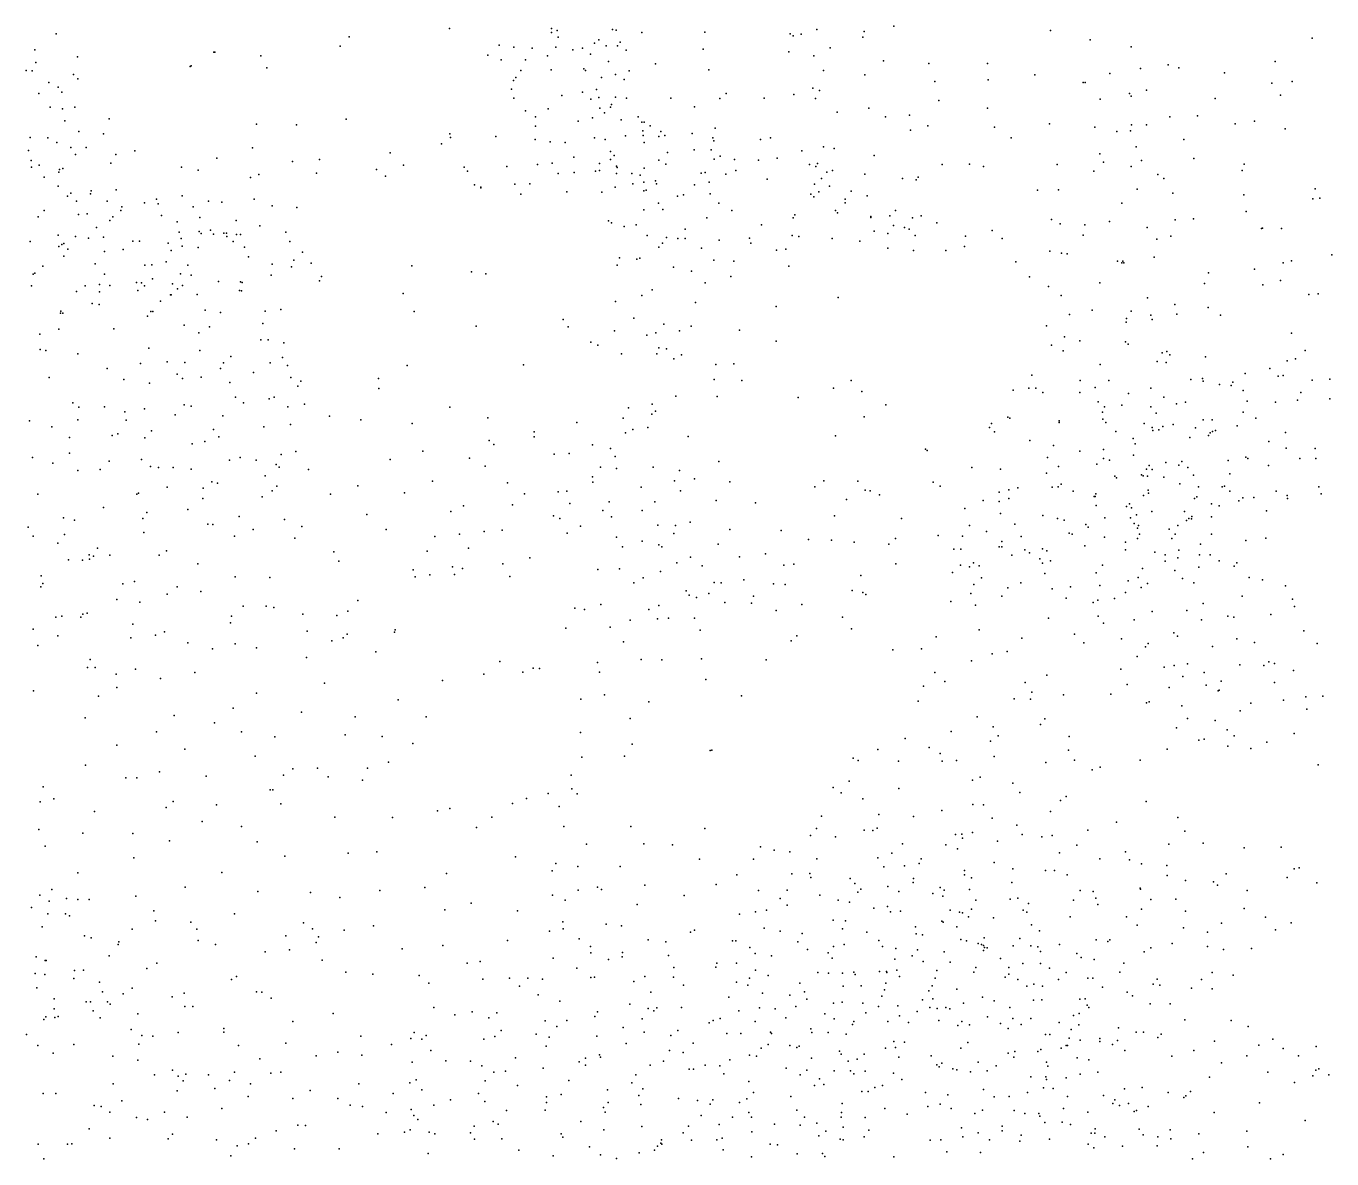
# Model space of a CAD drawing. Header units: millimetres. Extents: x -60275265 to 22802890, y -38578442 to 24337084.
# Drawn here: x 9821622 to 12415622, y -11137304 to -8887304 of the extents above; entities that cross this region are included whole.
import ezdxf

# ---------------------------------------------------------------- set-up
doc = ezdxf.new("R2010")
doc.units = ezdxf.units.MM
doc.header["$MEASUREMENT"] = 0
doc.layers.add('particles', color=7, linetype='Continuous', true_color=0x000000)

msp = doc.modelspace()

# ---------------------------------------------------------------- linework, layer by layer
at = {"layer": 'particles', "color": 93, "true_color": 0x67d435}
for p in [(10662622, -8892304), (10865622, -8892304), (10876622, -8896304), (10986622, -8894304), (10993622, -8895304), (11392622, -8894304), (11545622, -8887304), (11856622, -8896304), (9881622, -8902304), (10463622, -8908304), (10865622, -8900304), (10878622, -8909304), (10950622, -8921304), (10959622, -8914304), (11001622, -8919304), (11044622, -8900304), (11169622, -8899304), (11339622, -8902304), (11345622, -8906304), (11361622, -8903304), (11483622, -8909304), (11486622, -8898304), (11935622, -8914304), (12376622, -8911304), (9838622, -8934304), (9923622, -8948304), (10194622, -8939304), (10196622, -8939304), (10287622, -8946304), (10445622, -8927304), (10738622, -8945304), (10761622, -8925304), (10790622, -8929304), (10826622, -8931304), (10857622, -8946304), (10873622, -8929304), (10907622, -8934304), (10926622, -8931304), (10942622, -8943304), (10973622, -8926304), (10996622, -8926304), (11013622, -8935304), (11166622, -8933304), (11336622, -8938304), (11386622, -8946304), (11418622, -8930304), (12016622, -8928304), (9840622, -8959304), (10147622, -8967304), (10149622, -8966304), (10299622, -8970304), (10765622, -8954304), (10813622, -8954304), (10864622, -8974304), (10929622, -8972304), (10978622, -8957304), (11071622, -8962304), (11177622, -8974304), (11524622, -8956304), (11614622, -8961304), (11731622, -8961304), (12035622, -8971304), (12090622, -8964304), (12111622, -8970304), (12302622, -8957304), (9821622, -8975304), (9833622, -8976304), (9866622, -8999304), (9915622, -8983304), (9924622, -8992304), (10789622, -8995304), (10794622, -8989304), (10804622, -8975304), (10932622, -8975304), (10964622, -8989304), (10992622, -8983304), (11009622, -8993304), (11019622, -8976304), (11405622, -8975304), (11487622, -8984304), (11626622, -8997304), (11732622, -8994304), (11825622, -8984304), (11921622, -8999304), (11925622, -8999304), (11974622, -8981304), (12202622, -8980304), (12296622, -9000304), (12336622, -8997304), (9846622, -9021304), (9885622, -9008304), (9892622, -9018304), (10785622, -9012304), (10885622, -9025304), (10926622, -9018304), (10954622, -9013304), (11212622, -9021304), (11346622, -9023304), (11384622, -9010304), (11397622, -9015304), (12013622, -9021304), (12016622, -9026304), (12047622, -9014304), (12313622, -9024304), (9869622, -9048304), (9893622, -9051304), (9918622, -9048304), (10790622, -9030304), (10858622, -9051304), (10943622, -9032304), (10959622, -9029304), (10961622, -9050304), (10982622, -9048304), (10984622, -9043304), (10992622, -9028304), (11014622, -9030304), (11102622, -9030304), (11149622, -9047304), (11199622, -9031304), (11287622, -9030304), (11389622, -9031304), (11495622, -9050304), (11634622, -9035304), (11731622, -9050304), (11955622, -9032304), (12183622, -9031304), (9898622, -9075304), (9986622, -9071304), (10457622, -9072304), (10813622, -9055304), (10833622, -9067304), (10918622, -9076304), (10946622, -9069304), (10970622, -9059304), (11003622, -9073304), (11037622, -9067304), (11044622, -9078304), (11049622, -9078304), (11432622, -9058304), (11528622, -9067304), (11576622, -9064304), (12093622, -9067304), (12148622, -9065304), (12261622, -9076304), (9926622, -9096304), (9975622, -9101304), (10279622, -9082304), (10358622, -9083304), (10663622, -9101304), (10833622, -9086304), (11046622, -9095304), (11047622, -9104304), (11061622, -9085304), (11082622, -9096304), (11090622, -9104304), (11144622, -9100304), (11190622, -9090304), (11578622, -9094304), (11612622, -9085304), (11745622, -9088304), (11854622, -9081304), (11944622, -9088304), (11988622, -9096304), (12015622, -9095304), (12017622, -9083304), (12047622, -9083304), (12223622, -9081304), (12322622, -9091304), (9829622, -9108304), (9864622, -9109304), (9882622, -9118304), (9910622, -9128304), (9940622, -9128304), (10271622, -9129304), (10646622, -9121304), (10664622, -9108304), (10754622, -9106304), (10832622, -9112304), (10862622, -9117304), (10892622, -9118304), (10950622, -9109304), (10971622, -9112304), (11012622, -9105304), (11049622, -9118304), (11078622, -9106304), (11185622, -9109304), (11187622, -9115304), (11280622, -9112304), (11300622, -9109304), (11405622, -9127304), (11426622, -9130304), (11778622, -9109304), (12026622, -9127304), (12121622, -9112304), (9826622, -9134304), (9831622, -9154304), (9919622, -9142304), (9999622, -9142304), (10037622, -9135304), (10200622, -9149304), (10350622, -9156304), (10404622, -9152304), (10544622, -9139304), (10909622, -9147304), (10982622, -9136304), (10982622, -9152304), (10989622, -9144304), (11078622, -9153304), (11095622, -9138304), (11148622, -9133304), (11182622, -9133304), (11188622, -9151304), (11200622, -9145304), (11228622, -9152304), (11276622, -9153304), (11313622, -9149304), (11362622, -9135304), (11506622, -9144304), (11954622, -9141304), (12037622, -9154304), (12141622, -9150304), (9832622, -9167304), (9847622, -9163304), (9886622, -9177304), (9887622, -9172304), (9894622, -9170304), (9989622, -9159304), (10130622, -9167304), (10163622, -9173304), (10283622, -9182304), (10398622, -9179304), (10517622, -9172304), (10571622, -9163304), (10691622, -9167304), (10698622, -9175304), (10776622, -9166304), (10837622, -9162304), (10866622, -9159304), (10878622, -9180304), (10910622, -9178304), (10952622, -9175304), (10960622, -9160304), (10960622, -9174304), (10994622, -9165304), (10994622, -9180304), (10995622, -9168304), (11024622, -9180304), (11049622, -9169304), (11092622, -9161304), (11162622, -9179304), (11170622, -9178304), (11211622, -9181304), (11231622, -9174304), (11377622, -9162304), (11390622, -9166304), (11393622, -9160304), (11412622, -9177304), (11423622, -9174304), (11487622, -9181304), (11641622, -9162304), (11695622, -9161304), (11723622, -9166304), (11869622, -9162304), (11942622, -9175304), (11961622, -9157304), (12016622, -9166304), (12069622, -9182304), (12237622, -9174304), (12241622, -9161304), (9857622, -9187304), (9885622, -9205304), (10267622, -9188304), (10535622, -9185304), (10712622, -9202304), (10724622, -9207304), (10724622, -9208304), (10792622, -9201304), (10822622, -9200304), (10991622, -9207304), (11026622, -9200304), (11041622, -9183304), (11048622, -9197304), (11071622, -9194304), (11073622, -9200304), (11149622, -9202304), (11178622, -9197304), (11293622, -9191304), (11387622, -9201304), (11401622, -9190304), (11417622, -9205304), (11562622, -9190304), (11589622, -9192304), (11593622, -9187304), (12081622, -9190304), (9903622, -9225304), (9910622, -9219304), (9949622, -9220304), (9950622, -9214304), (10000622, -9212304), (10080622, -9231304), (10131622, -9224304), (10274622, -9231304), (10804622, -9221304), (10895622, -9216304), (10965622, -9217304), (11048622, -9214304), (11053622, -9213304), (11115622, -9225304), (11127622, -9222304), (11180622, -9220304), (11380622, -9221304), (11386622, -9226304), (11396622, -9216304), (11448622, -9231304), (11460622, -9215304), (11492622, -9224304), (11830622, -9213304), (11872622, -9212304), (12028622, -9211304), (12099622, -9219304), (12240622, -9222304), (12377622, -9230304), (12377622, -9230304), (12382622, -9210304), (12391622, -9229304), (9857622, -9253304), (9921622, -9235304), (9942622, -9260304), (9982622, -9235304), (10009622, -9253304), (10011622, -9246304), (10056622, -9238304), (10083622, -9240304), (10153622, -9246304), (10183622, -9235304), (10210622, -9237304), (10310622, -9244304), (10359622, -9247304), (11048622, -9252304), (11077622, -9239304), (11086622, -9251304), (11197622, -9239304), (11223622, -9253304), (11429622, -9253304), (11433622, -9258304), (11448622, -9238304), (11548622, -9253304), (11998622, -9239304), (12245622, -9255304), (9845622, -9266304), (9925622, -9261304), (9987622, -9273304), (9993622, -9266304), (10090622, -9263304), (10121622, -9276304), (10166622, -9267304), (10238622, -9273304), (10285622, -9284304), (10978622, -9274304), (10984622, -9278304), (11009622, -9285304), (11033622, -9282304), (11173622, -9268304), (11282622, -9282304), (11345622, -9268304), (11348622, -9262304), (11499622, -9265304), (11499622, -9267304), (11537622, -9264304), (11544622, -9283304), (11582622, -9268304), (11599622, -9264304), (11630622, -9278304), (11858622, -9271304), (11875622, -9280304), (11924622, -9282304), (11973622, -9275304), (12104622, -9272304), (12140622, -9270304), (9885622, -9302304), (9919622, -9305304), (9945622, -9308304), (9961622, -9287304), (9975622, -9306304), (10125622, -9296304), (10129622, -9309304), (10165622, -9295304), (10169622, -9299304), (10187622, -9292304), (10193622, -9300304), (10214622, -9298304), (10219622, -9298304), (10220622, -9305304), (10239622, -9301304), (10247622, -9301304), (10337622, -9296304), (11055622, -9303304), (11093622, -9307304), (11116622, -9309304), (11130622, -9290304), (11130622, -9309304), (11198622, -9312304), (11258622, -9308304), (11343622, -9303304), (11356622, -9305304), (11422622, -9309304), (11506622, -9294304), (11533622, -9299304), (11566622, -9287304), (11575622, -9290304), (11587622, -9303304), (11687622, -9304304), (11740622, -9293304), (11760622, -9309304), (11921622, -9302304), (12048622, -9287304), (12067622, -9310304), (12095622, -9304304), (12275622, -9289304), (12277622, -9288304), (12315622, -9289304), (9829622, -9315304), (9886622, -9325304), (9892622, -9321304), (9896622, -9319304), (9904622, -9330304), (9977622, -9335304), (10014622, -9331304), (10033622, -9314304), (10046622, -9314304), (10103622, -9318304), (10109622, -9333304), (10131622, -9324304), (10163622, -9327304), (10232622, -9315304), (10255622, -9326304), (10345622, -9315304), (10370622, -9336304), (11078622, -9326304), (11085622, -9318304), (11163622, -9328304), (11261622, -9318304), (11312622, -9332304), (11330622, -9330304), (11477622, -9314304), (11533622, -9328304), (11584622, -9333304), (11648622, -9333304), (11685622, -9325304), (11855622, -9334304), (11878622, -9338304), (9854622, -9364304), (9896622, -9344304), (9958622, -9359304), (10057622, -9362304), (10071622, -9361304), (10099622, -9355304), (10142622, -9362304), (10263622, -9345304), (10310622, -9360304), (10353622, -9352304), (10387622, -9358304), (10587622, -9363304), (10995622, -9362304), (11000622, -9347304), (11034622, -9350304), (11040622, -9348304), (11187622, -9352304), (11227622, -9354304), (11336622, -9364304), (11787622, -9355304), (11889622, -9339304), (11989622, -9354304), (11998622, -9357304), (12000622, -9354304), (12002622, -9357304), (12062622, -9346304), (12318622, -9357304), (12335622, -9353304), (12415622, -9341304), (9835622, -9380304), (9838622, -9378304), (9977622, -9380304), (10072622, -9389304), (10128622, -9379304), (10149622, -9382304), (10308622, -9382304), (10348622, -9365304), (10408622, -9384304), (10706622, -9375304), (10734622, -9379304), (11107622, -9366304), (11143622, -9374304), (11221622, -9384304), (11814622, -9385304), (12170622, -9377304), (12261622, -9370304), (9832622, -9403304), (9921622, -9414304), (9938622, -9403304), (9967622, -9400304), (9967622, -9415304), (9987622, -9402304), (10040622, -9396304), (10043622, -9412304), (10050622, -9397304), (10056622, -9403304), (10112622, -9399304), (10122622, -9409304), (10132622, -9402304), (10203622, -9394304), (10245622, -9412304), (10247622, -9395304), (10249622, -9413304), (10250622, -9396304), (10404622, -9393304), (11065622, -9411304), (11170622, -9397304), (11852622, -9404304), (11954622, -9397304), (12162622, -9398304), (12278622, -9401304), (12313622, -9392304), (9952622, -9438304), (9966622, -9440304), (10088622, -9433304), (10108622, -9421304), (10109622, -9421304), (10161622, -9420304), (10570622, -9418304), (10992622, -9434304), (11044622, -9422304), (11151622, -9436304), (11434622, -9426304), (11877622, -9422304), (12049622, -9427304), (12103622, -9440304), (12369622, -9420304), (12388622, -9419304), (9889622, -9457304), (9890622, -9453304), (9894622, -9457304), (10062622, -9463304), (10069622, -9454304), (10073622, -9454304), (10177622, -9451304), (10207622, -9456304), (10296622, -9453304), (10327622, -9450304), (10592622, -9454304), (11028622, -9467304), (11311622, -9444304), (11894622, -9460304), (11939622, -9451304), (12016622, -9453304), (12055622, -9461304), (12107622, -9459304), (12169622, -9446304), (12194622, -9461304), (9886622, -9489304), (9995622, -9488304), (10135622, -9481304), (10185622, -9484304), (10291622, -9478304), (10715622, -9483304), (10888622, -9470304), (10898622, -9484304), (10990622, -9492304), (11088622, -9479304), (11119622, -9492304), (11142622, -9483304), (11238622, -9491304), (11848622, -9482304), (12006622, -9475304), (12007622, -9468304), (12058622, -9470304), (9848622, -9499304), (10164622, -9496304), (10287622, -9510304), (10302622, -9510304), (10333622, -9516304), (10943622, -9515304), (11054622, -9501304), (11072622, -9496304), (11311622, -9513304), (11884622, -9504304), (11914622, -9512304), (12005622, -9514304), (12010622, -9519304), (12335622, -9497304), (9849622, -9529304), (9860622, -9531304), (9924622, -9538304), (10065622, -9527304), (10166622, -9531304), (10228622, -9543304), (10330622, -9545304), (10957622, -9521304), (11004622, -9538304), (11074622, -9538304), (11078622, -9526304), (11093622, -9528304), (11123622, -9540304), (11858622, -9521304), (11881622, -9532304), (12078622, -9536304), (12087622, -9533304), (12093622, -9540304), (12164622, -9544304), (12362622, -9531304), (9982622, -9567304), (10048622, -9557304), (10101622, -9554304), (10136622, -9555304), (10207622, -9567304), (10213622, -9556304), (10306622, -9556304), (10340622, -9561304), (10578622, -9561304), (10809622, -9560304), (11108622, -9548304), (11191622, -9559304), (11227622, -9558304), (11955622, -9559304), (12068622, -9553304), (12086622, -9555304), (12292622, -9567304), (12326622, -9552304), (12343622, -9548304), (9867622, -9585304), (10015622, -9589304), (10066622, -9596304), (10121622, -9578304), (10132622, -9587304), (10169622, -9584304), (10226622, -9595304), (10273622, -9575304), (10347622, -9585304), (10367622, -9592304), (10521622, -9587304), (11188622, -9589304), (11243622, -9591304), (11460622, -9591304), (11819622, -9580304), (11915622, -9591304), (11972622, -9591304), (12135622, -9589304), (12158622, -9587304), (12159622, -9592304), (12218622, -9594304), (12243622, -9577304), (12308622, -9582304), (12318622, -9581304), (12376622, -9590304), (12411622, -9588304), (10361622, -9602304), (10522622, -9607304), (11112622, -9622304), (11194622, -9623304), (11425622, -9606304), (11481622, -9613304), (11782622, -9610304), (11813622, -9606304), (11827622, -9606304), (11841622, -9615304), (11914622, -9615304), (11945622, -9605304), (12011622, -9617304), (12055622, -9606304), (12192622, -9599304), (12215622, -9601304), (12239622, -9611304), (12353622, -9615304), (9914622, -9635304), (9926622, -9644304), (9977622, -9643304), (10056622, -9647304), (10135622, -9639304), (10149622, -9642304), (10237622, -9624304), (10253622, -9635304), (10304622, -9627304), (10314622, -9624304), (10341622, -9643304), (10374622, -9638304), (10663622, -9644304), (11018622, -9645304), (11065622, -9638304), (11355622, -9625304), (11529622, -9639304), (11951622, -9633304), (11963622, -9643304), (11998622, -9640304), (12055622, -9643304), (12081622, -9624304), (12106622, -9637304), (12124622, -9634304), (12247622, -9632304), (12303622, -9634304), (12347622, -9630304), (12411622, -9627304), (9828622, -9671304), (9924622, -9669304), (10017622, -9653304), (10020622, -9670304), (10117622, -9659304), (10212622, -9661304), (10424622, -9662304), (10486622, -9669304), (10738622, -9665304), (10915622, -9674304), (11007622, -9666304), (11064622, -9658304), (11071622, -9652304), (11486622, -9663304), (11771622, -9664304), (11775622, -9666304), (11873622, -9671304), (11873622, -9674304), (11959622, -9654304), (11960622, -9668304), (11966622, -9674304), (12066622, -9656304), (12159622, -9669304), (12177622, -9669304), (12239622, -9654304), (12264622, -9666304), (9872622, -9683304), (9992622, -9700304), (10003622, -9697304), (10070622, -9691304), (10193622, -9688304), (10293622, -9683304), (10346622, -9678304), (10588622, -9676304), (10830622, -9693304), (11012622, -9695304), (11026622, -9688304), (11056622, -9684304), (11429622, -9701304), (11735622, -9684304), (11739622, -9676304), (11745622, -9693304), (11986622, -9692304), (12042622, -9676304), (12058622, -9684304), (12059622, -9690304), (12071622, -9689304), (12079622, -9682304), (12100622, -9678304), (12144622, -9685304), (12170622, -9700304), (12173622, -9695304), (12178622, -9692304), (12184622, -9690304), (12227622, -9681304), (12323622, -9694304), (9907622, -9704304), (10057622, -9705304), (10151622, -9717304), (10176622, -9712304), (10204622, -9703304), (10741622, -9710304), (10750622, -9718304), (10830622, -9703304), (10946622, -9719304), (10982622, -9726304), (11136622, -9702304), (11608622, -9727304), (11815622, -9710304), (11862622, -9720304), (12020622, -9706304), (12024622, -9717304), (12133622, -9704304), (12290622, -9712304), (12324622, -9725304), (12382622, -9726304), (9834622, -9744304), (9907622, -9735304), (9986622, -9751304), (10050622, -9748304), (10225622, -9749304), (10246622, -9744304), (10278622, -9749304), (10328622, -9738304), (10357622, -9732304), (10544622, -9748304), (10609622, -9731304), (10702622, -9745304), (10870622, -9737304), (10900622, -9736304), (10991622, -9742304), (11197622, -9752304), (11611622, -9730304), (11850622, -9744304), (11914622, -9731304), (11961622, -9728304), (11961622, -9746304), (11973622, -9749304), (12021622, -9739304), (12117622, -9752304), (12209622, -9750304), (12244622, -9743304), (12248622, -9746304), (12351622, -9746304), (12383622, -9746304), (9874622, -9755304), (9924622, -9770304), (9968622, -9768304), (10068622, -9762304), (10084622, -9764304), (10113622, -9764304), (10149622, -9767304), (10318622, -9758304), (10324622, -9763304), (10382622, -9768304), (10733622, -9761304), (10962622, -9763304), (10994622, -9766304), (11067622, -9763304), (11119622, -9770304), (11700622, -9764304), (11757622, -9767304), (11848622, -9775304), (11872622, -9762304), (11948622, -9757304), (12037622, -9778304), (12047622, -9767304), (12052622, -9760304), (12058622, -9768304), (12085622, -9754304), (12111622, -9759304), (12129622, -9764304), (12140622, -9779304), (12212622, -9776304), (12289622, -9760304), (10101622, -9803304), (10173622, -9805304), (10190622, -9792304), (10201622, -9795304), (10296622, -9780304), (10319622, -9801304), (10480622, -9800304), (10628622, -9791304), (10777622, -9794304), (10946622, -9782304), (10947622, -9793304), (11043622, -9803304), (11109622, -9790304), (11149622, -9786304), (11219622, -9792304), (11388622, -9802304), (11406622, -9790304), (11473622, -9791304), (11623622, -9793304), (11637622, -9801304), (11791622, -9804304), (11859622, -9803304), (11871622, -9802304), (11877622, -9797304), (11984622, -9781304), (11987622, -9784304), (12040622, -9780304), (12049622, -9781304), (12081622, -9783304), (12113622, -9796304), (12150622, -9802304), (12197622, -9802304), (12202622, -9801304), (12389622, -9802304), (9844622, -9817304), (10041622, -9817304), (10044622, -9815304), (10172622, -9825304), (10290622, -9822304), (10310622, -9810304), (10426622, -9817304), (10573622, -9814304), (10811622, -9816304), (10878622, -9812304), (10895622, -9811304), (11121622, -9810304), (11192622, -9829304), (11451622, -9827304), (11488622, -9809304), (11498622, -9810304), (11516622, -9818304), (11722622, -9829304), (11754622, -9813304), (11773622, -9808304), (11773622, -9825304), (11901622, -9811304), (11943622, -9821304), (11945622, -9821304), (11946622, -9816304), (12041622, -9819304), (12050622, -9809304), (12051622, -9815304), (12142622, -9825304), (12147622, -9822304), (12212622, -9811304), (12230622, -9830304), (12238622, -9824304), (12260622, -9823304), (12304622, -9811304), (12326622, -9819304), (12327622, -9825304), (12394622, -9816304), (9975622, -9843304), (10061622, -9853304), (10142622, -9847304), (10665622, -9851304), (10690622, -9840304), (10787622, -9838304), (10901622, -9835304), (10967622, -9849304), (10979622, -9832304), (11045622, -9849304), (11070622, -9832304), (11270622, -9834304), (11686622, -9845304), (11754622, -9831304), (11757622, -9855304), (11947622, -9839304), (12007622, -9841304), (12013622, -9836304), (12017622, -9844304), (12057622, -9851304), (12122622, -9851304), (12176622, -9836304), (12191622, -9840304), (12285622, -9850304), (9825622, -9882304), (9895622, -9864304), (9917622, -9868304), (10053622, -9865304), (10182622, -9876304), (10192622, -9877304), (10244622, -9861304), (10334622, -9867304), (10369622, -9881304), (10498622, -9857304), (10869622, -9860304), (10881622, -9865304), (10922622, -9880304), (10984622, -9862304), (11076622, -9878304), (11111622, -9879304), (11140622, -9872304), (11427622, -9860304), (11560622, -9865304), (11695622, -9879304), (11785622, -9876304), (11841622, -9859304), (11870622, -9865304), (11883622, -9868304), (11926622, -9877304), (11931622, -9882304), (11964622, -9864304), (12015622, -9864304), (12022622, -9875304), (12027622, -9858304), (12031622, -9879304), (12109622, -9879304), (12126622, -9869304), (12131622, -9865304), (12136622, -9866304), (12137622, -9861304), (12176622, -9862304), (9835622, -9900304), (9897622, -9897304), (10055622, -9893304), (10235622, -9900304), (10272622, -9887304), (10355622, -9904304), (10536622, -9887304), (10633622, -9901304), (10682622, -9896304), (10731622, -9891304), (10767622, -9888304), (10896622, -9894304), (10994622, -9902304), (11108622, -9895304), (11219622, -9887304), (11321622, -9889304), (11375622, -9907304), (11421622, -9908304), (11548622, -9905304), (11633622, -9899304), (11681622, -9900304), (11729622, -9891304), (11798622, -9901304), (11893622, -9894304), (11899622, -9896304), (11963622, -9902304), (12029622, -9884304), (12029622, -9905304), (12033622, -9896304), (12092622, -9886304), (12097622, -9905304), (12104622, -9896304), (12176622, -9896304), (12284622, -9904304), (9884622, -9914304), (9963622, -9924304), (10100622, -9929304), (10432622, -9931304), (10618622, -9930304), (10700622, -9924304), (11006622, -9921304), (11045622, -9910304), (11078622, -9917304), (11084622, -9921304), (11196622, -9916304), (11466622, -9912304), (11535622, -9916304), (11664622, -9926304), (11678622, -9926304), (11754622, -9921304), (11759622, -9911304), (11759622, -9921304), (11805622, -9927304), (11814622, -9933304), (11840622, -9925304), (11849622, -9929304), (11924622, -9919304), (12005622, -9912304), (12005622, -9927304), (12063622, -9932304), (12111622, -9928304), (12154622, -9916304), (12244622, -9909304), (9905622, -9947304), (9933622, -9948304), (9946622, -9937304), (9947622, -9946304), (9955622, -9940304), (9987622, -9938304), (10085622, -9938304), (10162622, -9955304), (10442622, -9950304), (10768622, -9955304), (10822622, -9943304), (11114622, -9953304), (11141622, -9942304), (11164622, -9959304), (11238622, -9941304), (11290622, -9935304), (11326622, -9958304), (11346622, -9956304), (11549622, -9955304), (11677622, -9958304), (11703622, -9953304), (11714622, -9959304), (11779622, -9938304), (11835622, -9945304), (11840622, -9954304), (11856622, -9949304), (11959622, -9958304), (12084622, -9937304), (12084622, -9950304), (12109622, -9943304), (12152622, -9937304), (12173622, -9937304), (12191622, -9949304), (12221622, -9960304), (12226622, -9953304), (9851622, -9979304), (10236622, -9981304), (10305622, -9982304), (10590622, -9967304), (10594622, -9981304), (10623622, -9977304), (10668622, -9961304), (10672622, -9976304), (10688622, -9964304), (10782622, -9980304), (10957622, -9966304), (11000622, -9965304), (11047622, -9983304), (11081622, -9970304), (11479622, -9978304), (11661622, -9972304), (11695622, -9961304), (11719622, -9983304), (11845622, -9974304), (11947622, -9973304), (12030622, -9982304), (12039622, -9964304), (12103622, -9968304), (12118622, -9984304), (12151622, -9962304), (12251622, -9982304), (9850622, -10001304), (9854622, -9994304), (10013622, -9995304), (10036622, -9990304), (10121622, -10001304), (10168622, -10010304), (11028622, -9993304), (11132622, -10009304), (11188622, -9992304), (11202622, -9993304), (11247622, -9987304), (11306622, -9995304), (11329622, -9996304), (11462622, -10008304), (11483622, -10012304), (11704622, -9996304), (11771622, -10003304), (11797622, -9993304), (11859622, -10005304), (11896622, -10001304), (11954622, -9998304), (12005622, -10012304), (12010622, -9989304), (12036622, -10002304), (12049622, -9994304), (12141622, -9993304), (12277622, -9987304), (12323622, -9999304), (10001622, -10026304), (10047622, -10031304), (10101622, -10015304), (10480622, -10028304), (10963622, -10036304), (11078622, -10038304), (11138622, -10017304), (11153622, -10022304), (11177622, -10014304), (11209622, -10032304), (11262622, -10033304), (11266622, -10019304), (11362622, -10036304), (11489622, -10016304), (11658622, -10030304), (11698622, -10014304), (11707622, -10037304), (11759622, -10019304), (11887622, -10023304), (11941622, -10032304), (11950622, -10027304), (11983622, -10024304), (12159622, -10034304), (12237622, -10019304), (12337622, -10025304), (9880622, -10061304), (9892622, -10059304), (9930622, -10061304), (9934622, -10055304), (9942622, -10053304), (10229622, -10059304), (10252622, -10039304), (10298622, -10039304), (10313622, -10042304), (10371622, -10055304), (10438622, -10058304), (10460622, -10049304), (10911622, -10043304), (10930622, -10046304), (11058622, -10046304), (11075622, -10064304), (11097622, -10063304), (11149622, -10063304), (11311622, -10048304), (11443622, -10061304), (11852622, -10063304), (11951622, -10059304), (12058622, -10050304), (12127622, -10048304), (12208622, -10059304), (12220622, -10061304), (12294622, -10056304), (12341622, -10040304), (9835622, -10085304), (10033622, -10075304), (10096622, -10090304), (10227622, -10072304), (10379622, -10089304), (10554622, -10086304), (10893622, -10083304), (10981622, -10081304), (11021622, -10067304), (11160622, -10087304), (11461622, -10084304), (11714622, -10086304), (11961622, -10073304), (12022622, -10066304), (12156622, -10066304), (12359622, -10088304), (9884622, -10098304), (10029622, -10102304), (10078622, -10097304), (10142622, -10112304), (10236622, -10114304), (10428622, -10108304), (10451622, -10102304), (10459622, -10095304), (10553622, -10091304), (11008622, -10110304), (11341622, -10108304), (11352622, -10098304), (11629622, -10100304), (11799622, -10103304), (11904622, -10095304), (11922622, -10112304), (11997622, -10104304), (12050622, -10113304), (12101622, -10092304), (12108622, -10099304), (12226622, -10104304), (12261622, -10111304), (12386622, -10113304), (9844622, -10117304), (10191622, -10124304), (10279622, -10122304), (10378622, -10141304), (10516622, -10130304), (11543622, -10126304), (11600622, -10124304), (11740622, -10134304), (11770622, -10129304), (12028622, -10139304), (12045622, -10120304), (12178622, -10119304), (9943622, -10161304), (9948622, -10145304), (9958622, -10161304), (10038622, -10164304), (10762622, -10149304), (10828622, -10162304), (10841622, -10163304), (10956622, -10151304), (11043622, -10145304), (11084622, -10146304), (11163622, -10144304), (11291622, -10146304), (11699622, -10148304), (11996622, -10164304), (12082622, -10160304), (12102622, -10157304), (12128622, -10154304), (12232622, -10156304), (12280622, -10157304), (12290622, -10150304), (12301622, -10153304), (12339622, -10167304), (10000622, -10174304), (10088622, -10183304), (10156622, -10171304), (10414622, -10192304), (10648622, -10187304), (10730622, -10174304), (10808622, -10170304), (10960622, -10170304), (11171622, -10185304), (11626622, -10171304), (11646622, -10189304), (11806622, -10191304), (11849622, -10176304), (12119622, -10179304), (12161622, -10171304), (12195622, -10188304), (12301622, -10191304), (9836622, -10207304), (9965622, -10218304), (10001622, -10201304), (10279622, -10212304), (10970622, -10215304), (11242622, -10217304), (11604622, -10198304), (11819622, -10210304), (11882622, -10215304), (11976622, -10214304), (12008622, -10195304), (12092622, -10201304), (12165622, -10196304), (12189622, -10207304), (12191622, -10206304), (12363622, -10219304), (12397622, -10218304), (10232622, -10242304), (10560622, -10225304), (10923622, -10224304), (11058622, -10229304), (11593622, -10228304), (11784622, -10223304), (11816622, -10224304), (12047622, -10231304), (12052622, -10229304), (12117622, -10237304), (12254622, -10232304), (12319622, -10226304), (12365622, -10244304), (9938622, -10261304), (10115622, -10256304), (10195622, -10271304), (10368622, -10250304), (10475622, -10259304), (10616622, -10259304), (11021622, -10262304), (11710622, -10259304), (11845622, -10263304), (12128622, -10262304), (12183622, -10266304), (12233622, -10247304), (10080622, -10289304), (10249622, -10289304), (10455622, -10295304), (10922622, -10290304), (11659622, -10288304), (11742622, -10279304), (11752622, -10297304), (11836622, -10274304), (12106622, -10281304), (12207622, -10285304), (12221622, -10297304), (12340622, -10292304), (10001622, -10315304), (10136622, -10323304), (10315622, -10299304), (10528622, -10298304), (10589622, -10312304), (11025622, -10313304), (11567622, -10302304), (11615622, -10320304), (11737622, -10307304), (11893622, -10298304), (12088622, -10323304), (12151622, -10305304), (12161622, -10303304), (12208622, -10317304), (12254622, -10322304), (12286622, -10309304), (10276622, -10337304), (10541622, -10349304), (10925622, -10339304), (11010622, -10337304), (11180622, -10326304), (11183622, -10325304), (11464622, -10341304), (11474622, -10346304), (11513622, -10324304), (11554622, -10347304), (11637622, -10332304), (11641622, -10347304), (11669622, -10346304), (11744622, -10338304), (11892622, -10325304), (11904622, -10345304), (12034622, -10345304), (9939622, -10355304), (10086622, -10368304), (10332622, -10375304), (10351622, -10362304), (10400622, -10361304), (10499622, -10361304), (10904622, -10375304), (11847622, -10350304), (11939622, -10364304), (11955622, -10359304), (12388622, -10354304), (9855622, -10398304), (10019622, -10380304), (10041622, -10380304), (10179622, -10377304), (10421622, -10378304), (10489622, -10385304), (11424622, -10399304), (11456622, -10387304), (11555622, -10401304), (11701622, -10385304), (11716622, -10379304), (11781622, -10391304), (9876622, -10422304), (10113622, -10427304), (10306622, -10404304), (10311622, -10404304), (10815622, -10421304), (10858622, -10411304), (10905622, -10402304), (10916622, -10412304), (11440622, -10410304), (11483622, -10422304), (11795622, -10409304), (11876622, -10425304), (11887622, -10417304), (12046622, -10427304), (9849622, -10428304), (9957622, -10447304), (10099622, -10439304), (10199622, -10434304), (10327622, -10432304), (10638622, -10446304), (10663622, -10441304), (10787622, -10431304), (10880622, -10437304), (11515622, -10453304), (11640622, -10445304), (11702622, -10433304), (11723622, -10434304), (11856622, -10447304), (10171622, -10467304), (10249622, -10477304), (10434622, -10458304), (10549622, -10459304), (10716622, -10479304), (10746622, -10458304), (10889622, -10477304), (11022622, -10477304), (11401622, -10456304), (11584622, -10457304), (11740622, -10460304), (11789622, -10474304), (11987622, -10468304), (12109622, -10459304), (9846622, -10483304), (9934622, -10490304), (10033622, -10491304), (10106622, -10505304), (11169622, -10481304), (11379622, -10495304), (11391622, -10481304), (11429622, -10497304), (11486622, -10484304), (11503622, -10485304), (11512622, -10480304), (11667622, -10493304), (11680622, -10492304), (11681622, -10500304), (11701622, -10489304), (11800622, -10493304), (11839622, -10497304), (11859622, -10495304), (11930622, -10484304), (12123622, -10486304), (9859622, -10516304), (10280622, -10507304), (10461622, -10530304), (10518622, -10527304), (10934622, -10512304), (11048622, -10511304), (11105622, -10513304), (11280622, -10517304), (11307622, -10524304), (11338622, -10527304), (11541622, -10530304), (11562622, -10511304), (11648622, -10513304), (11671622, -10521304), (11751622, -10506304), (11874622, -10529304), (11908622, -10514304), (12005622, -10527304), (12091622, -10512304), (12159622, -10510304), (12241622, -10519304), (12314622, -10518304), (10035622, -10539304), (10335622, -10536304), (10793622, -10537304), (10873622, -10550304), (10917622, -10556304), (11001622, -10556304), (11159622, -10542304), (11266622, -10542304), (11392622, -10541304), (11513622, -10539304), (11525622, -10557304), (11566622, -10555304), (11595622, -10550304), (11599622, -10541304), (11744622, -10548304), (11954622, -10541304), (12013622, -10543304), (12037622, -10551304), (12087622, -10554304), (9924622, -10569304), (10210622, -10568304), (10656622, -10570304), (10866622, -10565304), (11233622, -10573304), (11342622, -10571304), (11378622, -10570304), (11380622, -10578304), (11458622, -10580304), (11584622, -10580304), (11685622, -10564304), (11685622, -10573304), (11699622, -10579304), (11781622, -10561304), (11846622, -10564304), (11864622, -10564304), (11889622, -10573304), (12088622, -10574304), (12205622, -10571304), (12326622, -10578304), (12340622, -10561304), (12350622, -10559304), (9872622, -10602304), (10137622, -10597304), (10281622, -10606304), (10386622, -10608304), (10524622, -10604304), (10613622, -10598304), (10918622, -10603304), (10956622, -10597304), (10964622, -10602304), (11050622, -10593304), (11192622, -10592304), (11276622, -10604304), (11333622, -10603304), (11467622, -10590304), (11473622, -10607304), (11479622, -10601304), (11533622, -10596304), (11555622, -10606304), (11583622, -10588304), (11637622, -10598304), (11645622, -10603304), (11695622, -10602304), (11779622, -10588304), (11915622, -10604304), (11941622, -10606304), (12034622, -10599304), (12035622, -10601304), (12124622, -10584304), (12180622, -10587304), (12188622, -10593304), (12247622, -10604304), (12385622, -10589304), (9848622, -10613304), (9867622, -10625304), (9901622, -10620304), (9924622, -10622304), (9946622, -10622304), (10039622, -10615304), (10444622, -10618304), (10705622, -10629304), (10867622, -10613304), (10892622, -10623304), (11035622, -10632304), (11128622, -10614304), (11319622, -10620304), (11333622, -10633304), (11398622, -10613304), (11434622, -10623304), (11457622, -10627304), (11622622, -10610304), (11642622, -10615304), (11708622, -10623304), (11776622, -10621304), (11791622, -10619304), (11812622, -10630304), (11902622, -10623304), (11946622, -10619304), (11950622, -10632304), (12055622, -10622304), (12105622, -10621304), (9832622, -10638304), (9864622, -10650304), (9899622, -10650304), (9907622, -10654304), (10075622, -10644304), (10235622, -10650304), (10653622, -10642304), (10797622, -10644304), (11238622, -10651304), (11270622, -10646304), (11292622, -10643304), (11505622, -10639304), (11532622, -10636304), (11538622, -10646304), (11558622, -10645304), (11657622, -10643304), (11675622, -10647304), (11681622, -10648304), (11693622, -10656304), (11699622, -10641304), (11743622, -10658304), (11802622, -10643304), (11809622, -10647304), (11895622, -10656304), (12007622, -10656304), (12037622, -10641304), (12124622, -10645304), (12241622, -10640304), (12283622, -10657304), (9853622, -10676304), (10032622, -10681304), (10078622, -10664304), (10148622, -10667304), (10160622, -10681304), (10372622, -10668304), (10390622, -10680304), (10453622, -10683304), (10511622, -10674304), (10861622, -10685304), (10887622, -10666304), (10888622, -10680304), (10973622, -10671304), (11004622, -10674304), (11149622, -10683304), (11287622, -10679304), (11319622, -10685304), (11424622, -10663304), (11443622, -10680304), (11449622, -10664304), (11588622, -10676304), (11640622, -10665304), (11643622, -10667304), (11670622, -10676304), (11818622, -10672304), (11834622, -10684304), (12028622, -10673304), (12120622, -10678304), (12196622, -10669304), (12303622, -10682304), (12334622, -10668304), (9937622, -10694304), (9950622, -10698304), (10004622, -10711304), (10005622, -10706304), (10163622, -10703304), (10197622, -10711304), (10337622, -10694304), (10397622, -10707304), (10402622, -10696304), (10777622, -10703304), (10920622, -10700304), (11057622, -10702304), (11092622, -10706304), (11141622, -10687304), (11224622, -10704304), (11231622, -10704304), (11354622, -10706304), (11363622, -10689304), (11446622, -10711304), (11491622, -10687304), (11515622, -10703304), (11589622, -10690304), (11602622, -10692304), (11678622, -10701304), (11689622, -10704304), (11712622, -10709304), (11719622, -10711304), (11724622, -10698304), (11795622, -10699304), (11874622, -10711304), (11947622, -10702304), (11970622, -10705304), (11974622, -10702304), (12098622, -10709304), (12168622, -10687304), (9841622, -10736304), (9986622, -10734304), (10296622, -10726304), (10344622, -10722304), (10568622, -10720304), (10649622, -10713304), (10868622, -10738304), (10942622, -10715304), (10943622, -10728304), (11005622, -10736304), (11006622, -10727304), (11097622, -10733304), (11259622, -10717304), (11269622, -10729304), (11302622, -10734304), (11373622, -10721304), (11414622, -10728304), (11422622, -10738304), (11425622, -10715304), (11522622, -10715304), (11549622, -10719304), (11581622, -10734304), (11592622, -10722304), (11645622, -10726304), (11723622, -10713304), (11723622, -10723304), (11725622, -10717304), (11730622, -10718304), (11782622, -10714304), (11817622, -10714304), (11831622, -10716304), (11836622, -10725304), (11908622, -10729304), (11917622, -10737304), (12042622, -10726304), (12055622, -10718304), (12168622, -10715304), (12200622, -10721304), (12255622, -10719304), (9859622, -10743304), (9861622, -10743304), (9917622, -10763304), (9935622, -10762304), (10061622, -10759304), (10081622, -10748304), (10409622, -10742304), (10697622, -10748304), (10723622, -10745304), (10915622, -10758304), (10978622, -10741304), (11108622, -10757304), (11191622, -10756304), (11193622, -10748304), (11232622, -10748304), (11270622, -10762304), (11547622, -10740304), (11551622, -10762304), (11603622, -10745304), (11630622, -10763304), (11657622, -10746304), (11708622, -10757304), (11757622, -10739304), (11773622, -10757304), (11801622, -10749304), (11836622, -10749304), (11854622, -10758304), (11943622, -10741304), (12002622, -10748304), (9839622, -10769304), (9858622, -10771304), (9916622, -10779304), (9967622, -10786304), (10229622, -10781304), (10239622, -10775304), (10456622, -10766304), (10510622, -10770304), (10602622, -10773304), (10621622, -10788304), (10728622, -10780304), (10781622, -10778304), (10818622, -10778304), (10847622, -10780304), (10943622, -10777304), (10950622, -10776304), (11028622, -10785304), (11050622, -10775304), (11107622, -10776304), (11232622, -10786304), (11258622, -10778304), (11295622, -10773304), (11358622, -10788304), (11394622, -10767304), (11415622, -10768304), (11443622, -10768304), (11465622, -10766304), (11468622, -10771304), (11516622, -10765304), (11529622, -10788304), (11530622, -10765304), (11531622, -10767304), (11556622, -10775304), (11627622, -10778304), (11704622, -10766304), (11766622, -10776304), (11773622, -10770304), (11791622, -10781304), (11823622, -10790304), (11872622, -10781304), (11887622, -10767304), (11930622, -10778304), (11940622, -10778304), (11994622, -10766304), (12060622, -10790304), (12068622, -10780304), (12156622, -10781304), (12177622, -10767304), (12219622, -10772304), (9842622, -10797304), (9973622, -10805304), (10014622, -10809304), (10032622, -10798304), (10111622, -10815304), (10135622, -10808304), (10279622, -10805304), (10289622, -10806304), (10801622, -10794304), (10838622, -10811304), (11062622, -10806304), (11127622, -10792304), (11217622, -10816304), (11255622, -10792304), (11284622, -10808304), (11338622, -10812304), (11367622, -10805304), (11444622, -10794304), (11480622, -10793304), (11521622, -10814304), (11526622, -10801304), (11614622, -10803304), (11621622, -10793304), (11670622, -10800304), (11721622, -10816304), (11809622, -10794304), (11840622, -10794304), (11959622, -10796304), (12008622, -10806304), (12019622, -10813304), (12073622, -10792304), (12136622, -10798304), (12177622, -10799304), (9877622, -10819304), (9877622, -10839304), (9940622, -10825304), (9949622, -10825304), (9983622, -10825304), (9988622, -10830304), (10136622, -10834304), (10152622, -10834304), (10308622, -10818304), (10631622, -10836304), (10881622, -10824304), (11020622, -10830304), (11057622, -10838304), (11074622, -10837304), (11123622, -10836304), (11278622, -10837304), (11309622, -10839304), (11350622, -10834304), (11372622, -10820304), (11425622, -10828304), (11442622, -10826304), (11483622, -10828304), (11514622, -10834304), (11553622, -10833304), (11602622, -10821304), (11616622, -10836304), (11622622, -10819304), (11631622, -10838304), (11648622, -10836304), (11656622, -10839304), (11683622, -10828304), (11744622, -10823304), (11775622, -10836304), (11822622, -10822304), (11839622, -10821304), (11914622, -10820304), (11925622, -10819304), (11929622, -10832304), (11932622, -10836304), (12054622, -10829304), (12094622, -10829304), (9856622, -10860304), (9860622, -10855304), (9878622, -10856304), (9885622, -10854304), (9954622, -10843304), (9968622, -10857304), (10043622, -10849304), (10351622, -10864304), (10431622, -10848304), (10673622, -10851304), (10707622, -10845304), (10740622, -10857304), (10756622, -10847304), (10852622, -10863304), (10895622, -10862304), (10951622, -10854304), (10956622, -10845304), (11045622, -10859304), (11068622, -10843304), (11178622, -10867304), (11186622, -10862304), (11200622, -10858304), (11237622, -10843304), (11269622, -10864304), (11330622, -10857304), (11408622, -10849304), (11426622, -10859304), (11465622, -10864304), (11489622, -10847304), (11533622, -10864304), (11556622, -10853304), (11574622, -10866304), (11591622, -10844304), (11634622, -10862304), (11680622, -10864304), (11731622, -10855304), (11757622, -10868304), (11781622, -10858304), (11817622, -10858304), (11873622, -10866304), (11902622, -10852304), (11913622, -10848304), (12123622, -10861304), (12215622, -10862304), (9822622, -10890304), (10030622, -10880304), (10051622, -10892304), (10073622, -10893304), (10123622, -10886304), (10214622, -10878304), (10214622, -10885304), (10486622, -10893304), (10592622, -10886304), (10616622, -10892304), (10752622, -10894304), (10765622, -10882304), (10834622, -10889304), (10875622, -10874304), (10955622, -10893304), (11007622, -10876304), (11049622, -10885304), (11102622, -10892304), (11116622, -10882304), (11213622, -10888304), (11241622, -10888304), (11300622, -10885304), (11302622, -10888304), (11380622, -10879304), (11382622, -10886304), (11414622, -10886304), (11450622, -10889304), (11463622, -10870304), (11672622, -10872304), (11695622, -10871304), (11772622, -10878304), (11798622, -10870304), (11846622, -10890304), (11855622, -10890304), (11897622, -10880304), (11912622, -10871304), (11991622, -10877304), (12026622, -10885304), (12041622, -10885304), (12076622, -10889304), (12249622, -10874304), (9844622, -10912304), (9916622, -10910304), (10045622, -10909304), (10243622, -10912304), (10337622, -10907304), (10547622, -10910304), (10585622, -10898304), (10607622, -10899304), (10730622, -10899304), (10854622, -10913304), (10860622, -10895304), (11013622, -10908304), (11146622, -10907304), (11281622, -10917304), (11295622, -10910304), (11338622, -10912304), (11352622, -10916304), (11357622, -10913304), (11528622, -10917304), (11545622, -10904304), (11548622, -10916304), (11566622, -10905304), (11678622, -10917304), (11692622, -10906304), (11837622, -10920304), (11877622, -10917304), (11887622, -10912304), (11890622, -10912304), (11893622, -10897304), (11915622, -10901304), (11954622, -10898304), (11954622, -10904304), (11979622, -10910304), (11989622, -10902304), (12069622, -10896304), (12182622, -10903304), (12270622, -10911304), (12298622, -10899304), (12318622, -10918304), (12384622, -10914304), (9875622, -10927304), (9993622, -10933304), (10043622, -10941304), (10285622, -10938304), (10397622, -10932304), (10440622, -10925304), (10488622, -10931304), (10588622, -10945304), (10625622, -10922304), (10655622, -10942304), (10704622, -10943304), (10793622, -10936304), (10920622, -10944304), (10932622, -10937304), (10960622, -10930304), (10962622, -10935304), (11087622, -10943304), (11099622, -10922304), (11126622, -10926304), (11219622, -10940304), (11258622, -10931304), (11272622, -10933304), (11381622, -10937304), (11437622, -10923304), (11440622, -10929304), (11454622, -10943304), (11472622, -10939304), (11486622, -10929304), (11555622, -10935304), (11619622, -10932304), (11712622, -10945304), (11772622, -10927304), (11783622, -10935304), (11785622, -10924304), (11831622, -10924304), (11848622, -10945304), (11909622, -10936304), (11932622, -10940304), (12004622, -10922304), (12097622, -10933304), (12141622, -10922304), (12196622, -10946304), (12246622, -10932304), (12349622, -10932304), (10076622, -10970304), (10112622, -10961304), (10138622, -10969304), (10183622, -10970304), (10235622, -10965304), (10307622, -10967304), (10327622, -10965304), (10726622, -10952304), (10750622, -10965304), (10773622, -10963304), (10848622, -10957304), (10932622, -10951304), (11032622, -10970304), (11061622, -10951304), (11138622, -10959304), (11147622, -10959304), (11170622, -10951304), (11199622, -10952304), (11207622, -10968304), (11331622, -10957304), (11359622, -10970304), (11372622, -10961304), (11426622, -10962304), (11459622, -10962304), (11465622, -10968304), (11488622, -10963304), (11544622, -10967304), (11630622, -10950304), (11635622, -10954304), (11640622, -10947304), (11662622, -10958304), (11670622, -10960304), (11697622, -10964304), (11730622, -10962304), (11748622, -10952304), (11851622, -10953304), (11915622, -10969304), (11950622, -10965304), (12288622, -10965304), (12377622, -10972304), (12383622, -10961304), (12389622, -10958304), (12409622, -10970304), (9994622, -10988304), (10123622, -10973304), (10133622, -10982304), (10196622, -10997304), (10225622, -10981304), (10267622, -10988304), (10482622, -10988304), (10583622, -10986304), (10596622, -10980304), (10733622, -10982304), (10797622, -10991304), (10899622, -10981304), (11024622, -10986304), (11046622, -10998304), (11257622, -10983304), (11387622, -10991304), (11397622, -10978304), (11406622, -10989304), (11507622, -10995304), (11522622, -10991304), (11561622, -10979304), (11817622, -10974304), (11842622, -10996304), (11847622, -10974304), (11848622, -10979304), (11861622, -10997304), (11887622, -10976304), (12003622, -10998304), (12038622, -10995304), (12172622, -10975304), (12341622, -10985304), (9855622, -11007304), (9880622, -11007304), (10011622, -11022304), (10121622, -11002304), (10262622, -11013304), (10351622, -11017304), (10385622, -11001304), (10440622, -11017304), (10550622, -11007304), (10607622, -11000304), (10664622, -11020304), (10720622, -11007304), (10732622, -11023304), (10855622, -11014304), (10884622, -11009304), (10976622, -11000304), (11038622, -11011304), (11117622, -11017304), (11155622, -11021304), (11185622, -11020304), (11253622, -11018304), (11266622, -11005304), (11340622, -11013304), (11481622, -11003304), (11494622, -11003304), (11608622, -11005304), (11652622, -11010304), (11723622, -10999304), (11744622, -11014304), (11774622, -11013304), (11810622, -11005304), (11890622, -11013304), (11961622, -11011304), (11984622, -11020304), (12090622, -11005304), (12121622, -11015304), (12125622, -11012304), (12134622, -11003304), (9956622, -11031304), (9970622, -11033304), (9987622, -11044304), (10096622, -11044304), (10210622, -11037304), (10465622, -11030304), (10489622, -11033304), (10536622, -11045304), (10586622, -11039304), (10631622, -11030304), (10775622, -11041304), (10852622, -11040304), (10855622, -11025304), (10968622, -11035304), (10971622, -11044304), (10977622, -11025304), (11042622, -11029304), (11180622, -11028304), (11238622, -11025304), (11257622, -11045304), (11352622, -11040304), (11441622, -11045304), (11442622, -11027304), (11527622, -11037304), (11571622, -11048304), (11612622, -11033304), (11637622, -11028304), (11659622, -11037304), (11706622, -11047304), (11721622, -11040304), (11784622, -11041304), (11805622, -11047304), (11833622, -11047304), (11882622, -11037304), (11930622, -11044304), (11980622, -11027304), (11993622, -11031304), (12011622, -11027304), (12022622, -11043304), (12027622, -11041304), (12050622, -11033304), (12181622, -11045304), (12271622, -11026304), (10040622, -11055304), (10062622, -11059304), (10141622, -11054304), (10361622, -11070304), (10376622, -11071304), (10591622, -11051304), (10599622, -11059304), (10711622, -11072304), (10749622, -11063304), (10759622, -11068304), (10923622, -11063304), (11044622, -11073304), (11137622, -11072304), (11162622, -11051304), (11198622, -11069304), (11224622, -11054304), (11262622, -11054304), (11308622, -11068304), (11359622, -11070304), (11367622, -11054304), (11392622, -11066304), (11440622, -11054304), (11444622, -11074304), (11488622, -11055304), (11679622, -11075304), (11760622, -11072304), (11835622, -11052304), (11845622, -11065304), (11879622, -11064304), (11896622, -11069304), (12362622, -11061304), (9946622, -11077304), (9987622, -11096304), (10103622, -11097304), (10112622, -11088304), (10199622, -11099304), (10277622, -11096304), (10318622, -11081304), (10520622, -11087304), (10573622, -11084304), (10584622, -11079304), (10622622, -11084304), (10633622, -11087304), (10704622, -11085304), (10712622, -11098304), (10766622, -11097304), (10884622, -11087304), (10887622, -11094304), (10969622, -11079304), (11083622, -11099304), (11126622, -11085304), (11143622, -11100304), (11193622, -11099304), (11204622, -11096304), (11263622, -11083304), (11396622, -11091304), (11410622, -11082304), (11438622, -11098304), (11444622, -11099304), (11486622, -11093304), (11495622, -11080304), (11617622, -11100304), (11638622, -11099304), (11682622, -11093304), (11712622, -11085304), (11735622, -11099304), (11760622, -11081304), (11795622, -11102304), (11798622, -11090304), (11854622, -11098304), (11937622, -11086304), (11944622, -11086304), (11945622, -11077304), (11964622, -11093304), (12032622, -11078304), (12040622, -11089304), (12069622, -11093304), (12094622, -11079304), (12095622, -11097304), (12151622, -11087304), (12246622, -11082304), (9845622, -11108304), (9903622, -11108304), (9912622, -11107304), (10240622, -11111304), (10263622, -11107304), (10354622, -11117304), (10443622, -11117304), (10620622, -11126304), (10800622, -11120304), (10940622, -11113304), (11039622, -11125304), (11069622, -11120304), (11075622, -11112304), (11082622, -11106304), (11084622, -11108304), (11206622, -11119304), (11299622, -11108304), (11314622, -11109304), (11353622, -11127304), (11403622, -11126304), (11650622, -11123304), (11717622, -11124304), (11931622, -11108304), (11931622, -11108304), (11942622, -11115304), (11999622, -11112304), (12068622, -11111304), (12160622, -11124304), (12248622, -11113304), (9856622, -11137304), (10228622, -11131304), (10868622, -11131304), (10962622, -11129304), (10994622, -11136304), (11262622, -11133304), (11408622, -11132304), (11545622, -11133304), (12138622, -11137304), (12293622, -11137304), (12318622, -11128304)]:
    msp.add_point(p, dxfattribs=at)

doc.saveas('drawing.dxf')
